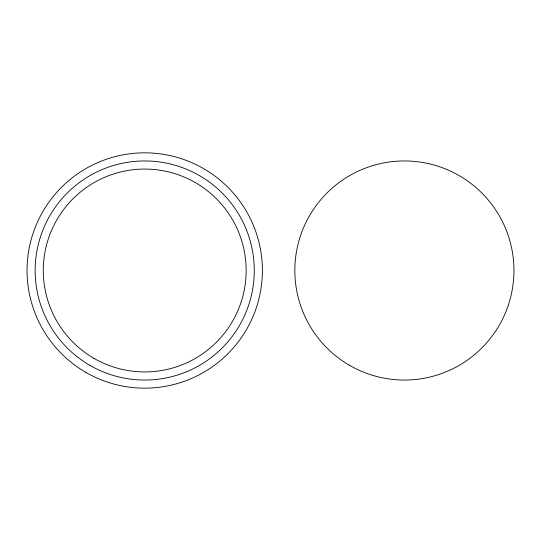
<?xml version="1.0" encoding="UTF-8"?>
<svg xmlns="http://www.w3.org/2000/svg" width="541" height="541" viewBox="0 0 541 541"><rect width="100%" height="100%" fill="white"/><g stroke="black" fill="none" stroke-linecap="round" stroke-linejoin="round"><path stroke-width="0.81" d="M85.884 372.404A117.668 117.668 0 0 0 262.385 270.5A117.668 117.668 0 0 0 85.884 168.596A117.668 117.668 0 0 0 85.884 372.404M349.621 365.378A109.553 109.553 0 0 0 513.95 270.5A109.553 109.553 0 0 0 349.621 175.622A109.553 109.553 0 0 0 349.621 365.378M89.941 365.378A109.553 109.553 0 0 0 254.27 270.5A109.553 109.553 0 0 0 89.941 175.622A109.553 109.553 0 0 0 89.941 365.378M93.999 358.345A101.438 101.438 0 0 0 246.155 270.5A101.438 101.438 0 0 0 93.999 182.655A101.438 101.438 0 0 0 93.999 358.345"/></g></svg>
